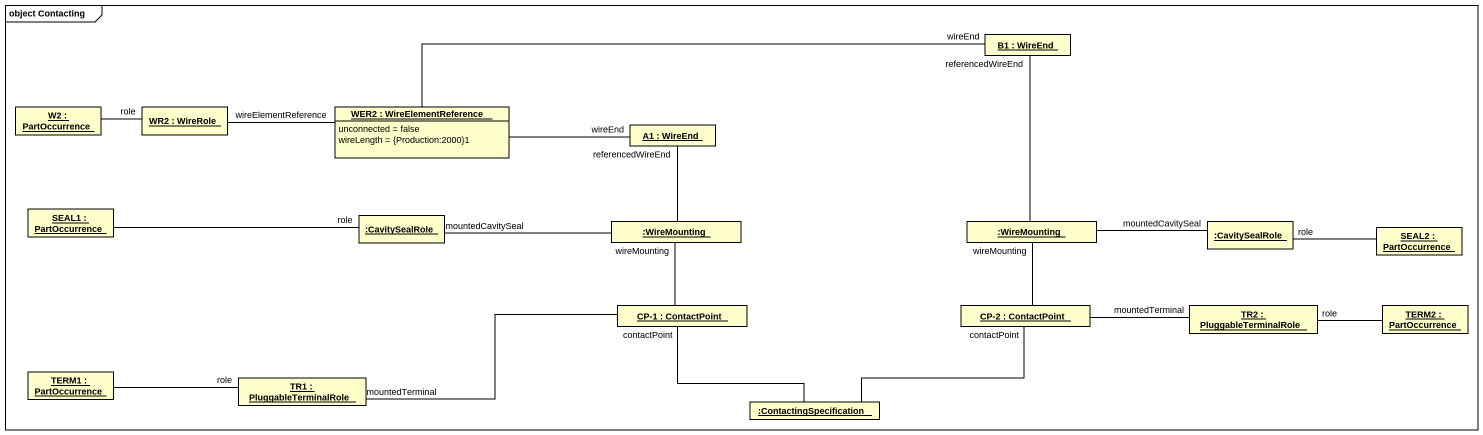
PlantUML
@startuml
mainframe object Contacting
hide circle
hide empty members
object "B1 : WireEnd" as B1
object "W2 : PartOccurrence" as W2
object "WR2 : WireRole" as WR2
object "WER2 : WireElementReference" as WER2 {
  unconnected = false
  wireLength = {Production:2000}1
}
object "A1 : WireEnd" as A1
object "SEAL1 : PartOccurrence" as SEAL1
object ":CavitySealRole" as CavitySealRole
object ":WireMounting" as WireMounting
object ":WireMounting" as WireMounting_2
object ":CavitySealRole" as CavitySealRole_2
object "SEAL2 : PartOccurrence" as SEAL2
object "CP-1 : ContactPoint" as CP_1
object "CP-2 : ContactPoint" as CP_2
object "TR2 : PluggableTerminalRole" as TR2
object "TERM2 : PartOccurrence" as TERM2
object "TERM1 : PartOccurrence" as TERM1
object "TR1 : PluggableTerminalRole" as TR1
object ":ContactingSpecification" as ContactingSpecification
W2 -right- WR2 : role
WR2 -right- WER2 : wireElementReference
WER2 -right- B1 : wireEnd
WER2 -right- A1 : wireEnd
SEAL1 -right- CavitySealRole : role
WireMounting -up- A1 : referencedWireEnd
WireMounting -left- CavitySealRole : mountedCavitySeal
WireMounting_2 -up- B1 : referencedWireEnd
WireMounting_2 -right- CavitySealRole_2 : mountedCavitySeal
SEAL2 -left- CavitySealRole_2 : role
CP_1 -up- WireMounting : wireMounting
CP_1 -left- TR1 : mountedTerminal
CP_2 -up- WireMounting_2 : wireMounting
CP_2 -right- TR2 : mountedTerminal
TERM2 -left- TR2 : role
TERM1 -right- TR1 : role
ContactingSpecification -up- CP_1 : contactPoint
ContactingSpecification -right- CP_2 : contactPoint
@enduml
